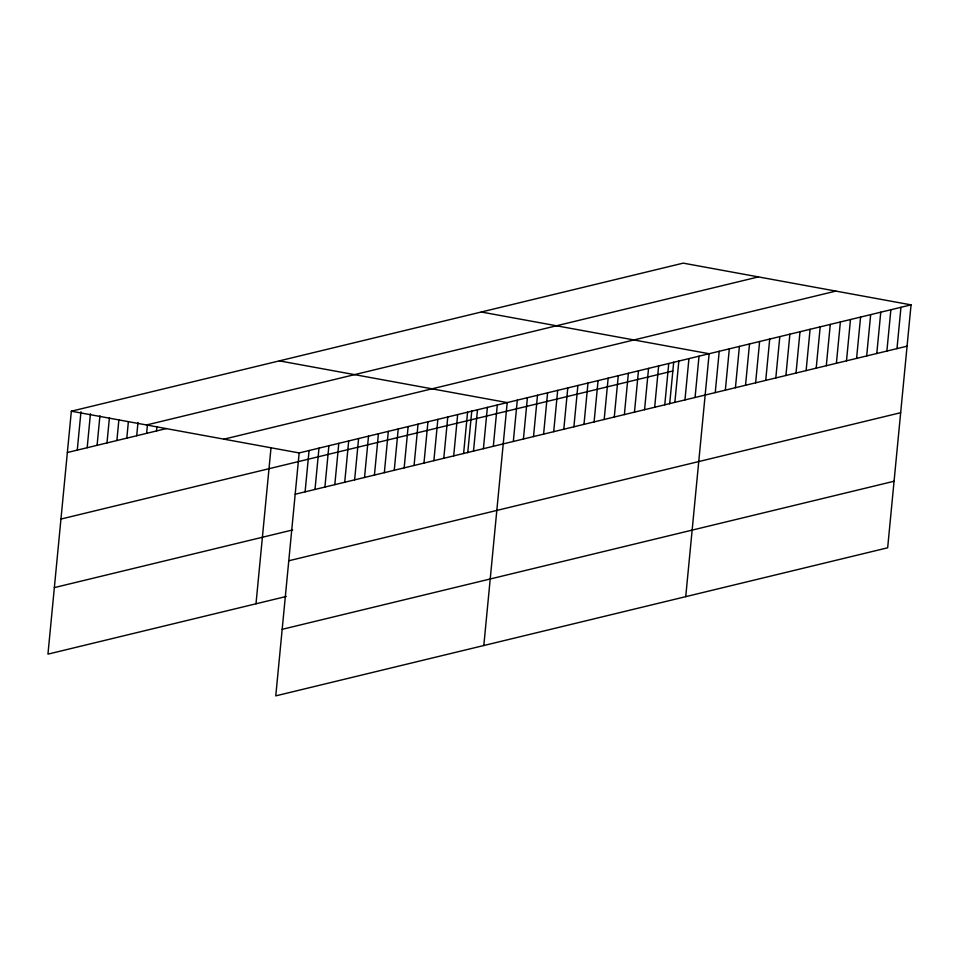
<?xml version="1.0" encoding="UTF-8"?>
<svg xmlns="http://www.w3.org/2000/svg" width="959" height="959" viewBox="0 0 959 959"><rect width="100%" height="100%" fill="white"/><g stroke="black" fill="none" stroke-linecap="round" stroke-linejoin="round"><path stroke-width="1.44" d="M911.05 304.866L299.16 452.936L275.772 695.862L887.662 547.793L911.05 304.866L683.228 263.138L71.338 411.207L47.95 654.134L286.285 596.462M77.271 450.119L80.964 411.771M87.173 447.721L90.446 413.797M97.087 445.324L99.928 415.822M106.988 442.926L109.41 417.848M116.902 440.541L118.88 419.874M126.804 438.143L128.362 421.912M136.705 435.746L137.988 422.463M146.619 433.348L147.47 424.489M156.521 430.951L156.952 426.515M255.993 603.786L270.989 448.009M305.094 491.847L309.074 450.538M314.996 489.45L318.975 448.141M324.909 487.052L328.889 445.743M334.811 484.655L338.791 443.346M344.725 482.257L348.692 440.948M354.626 479.86L358.606 438.551M364.528 477.462L368.508 436.153M374.442 475.065L378.421 433.756M384.343 472.667L388.323 431.358M394.257 470.27L398.225 428.961M404.159 467.872L408.138 426.563M414.072 465.475L418.04 424.166M423.974 463.077L427.954 421.768M433.876 460.68L437.855 419.371M443.789 458.282L447.769 416.973M453.691 455.885L457.671 414.576M463.605 453.487L467.572 412.178M467.752 452.696L471.78 410.979M473.506 451.09L477.486 409.781M483.408 448.692L487.388 407.383M493.322 446.295L497.301 404.986M483.816 645.515L507.203 402.588L279.381 360.872M513.329 441.464L517.297 400.143M523.422 439.018L527.402 397.709M533.516 436.573L537.496 395.264M543.609 434.127L547.589 392.818M553.703 431.682L557.682 390.373M563.808 429.236L567.776 387.927M573.902 426.803L577.881 385.494M583.995 424.358L587.975 383.049M594.089 421.912L598.068 380.603M604.194 419.467L608.162 378.158M614.287 417.021L618.267 375.712M624.381 414.588L628.361 373.279M634.474 412.142L638.454 370.833M644.568 409.697L648.548 368.388M654.673 407.251L658.641 365.942M664.767 404.806L668.747 363.497M669.682 403.835L673.697 362.118M674.86 402.372L678.84 361.063M684.954 399.927L688.934 358.618M695.059 397.482L699.027 356.173M685.733 596.654L709.133 353.727L481.31 312.011M715.246 392.591L719.226 351.282M725.34 390.157L729.319 348.836M735.433 387.712L739.413 346.403M745.539 385.266L749.506 343.957M755.632 382.821L759.612 341.512M765.726 380.375L769.705 339.066M775.819 377.93L779.799 336.621M785.924 375.496L789.892 334.188M796.018 373.051L799.998 331.742M806.111 370.606L810.091 329.297M816.205 368.16L820.185 326.851M826.298 365.715L830.278 324.406M836.404 363.281L840.372 321.972M846.497 360.836L850.477 319.527M856.591 358.39L860.571 317.081M866.684 355.945L870.664 314.636M876.79 353.499L880.758 312.19M886.883 351.066L890.863 309.757M896.977 348.62L900.957 307.312M146.523 424.981L758.413 276.911M67.358 452.516L166.434 428.553M223.986 439.162L835.864 291.092M60.956 519.059L672.846 370.989M295.18 494.245L907.07 346.175M54.351 587.603L292.687 529.931M288.779 560.775L900.669 412.706M282.174 629.332L894.064 481.25M71.338 411.207L299.16 452.936"/></g></svg>
